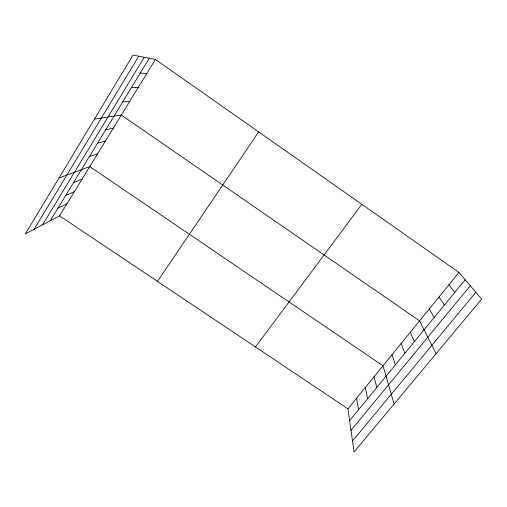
<?xml version="1.0" encoding="UTF-8"?>
<svg xmlns="http://www.w3.org/2000/svg" width="507" height="507" viewBox="0 0 507 507"><rect width="100%" height="100%" fill="white"/><g stroke="black" fill="none" stroke-linecap="round" stroke-linejoin="round"><path stroke-width="0.76" d="M34.083 229.31L138.753 56.201M42.525 224.861L144.292 57.272M50.225 220.805L149.324 58.254M155.402 59.433L132.999 55.079L25.35 233.911L59.573 215.874L155.402 59.433L458.981 272.455L481.65 299.149L354.063 451.921L347.941 408.832L458.981 272.455M157.487 281.391L258.684 131.902M255.49 346.972L361.852 204.302M349.621 420.658L465.16 279.731M351.002 430.361L470.255 285.733M352.511 440.976L475.851 292.317M57.88 208.244L67 203.757M65.625 195.537L74.504 191.507M73.458 182.691L82.09 179.117M59.034 177.957L89.764 166.588L382.994 365.781L394.091 403.99M89.403 156.536L97.521 153.919M97.515 143.228L105.367 141.111M105.722 129.767L113.308 128.157M94.479 119.069L121.331 115.051L419.581 320.849L436.109 353.677M122.688 101.939L129.697 101.394M131.459 87.559L138.164 87.572M140.331 72.995L146.732 73.585M59.573 215.874L347.941 408.832M448.961 284.763L454.716 292.476M439.056 296.925L444.386 305.068M429.264 308.953L434.182 317.515M410.283 332.262L414.422 341.623M401.088 343.556L404.852 353.29M391.993 354.729L395.39 364.831M374.09 376.714L376.777 387.532M365.281 387.532L367.626 398.692M356.567 398.236L358.576 409.738"/></g></svg>
